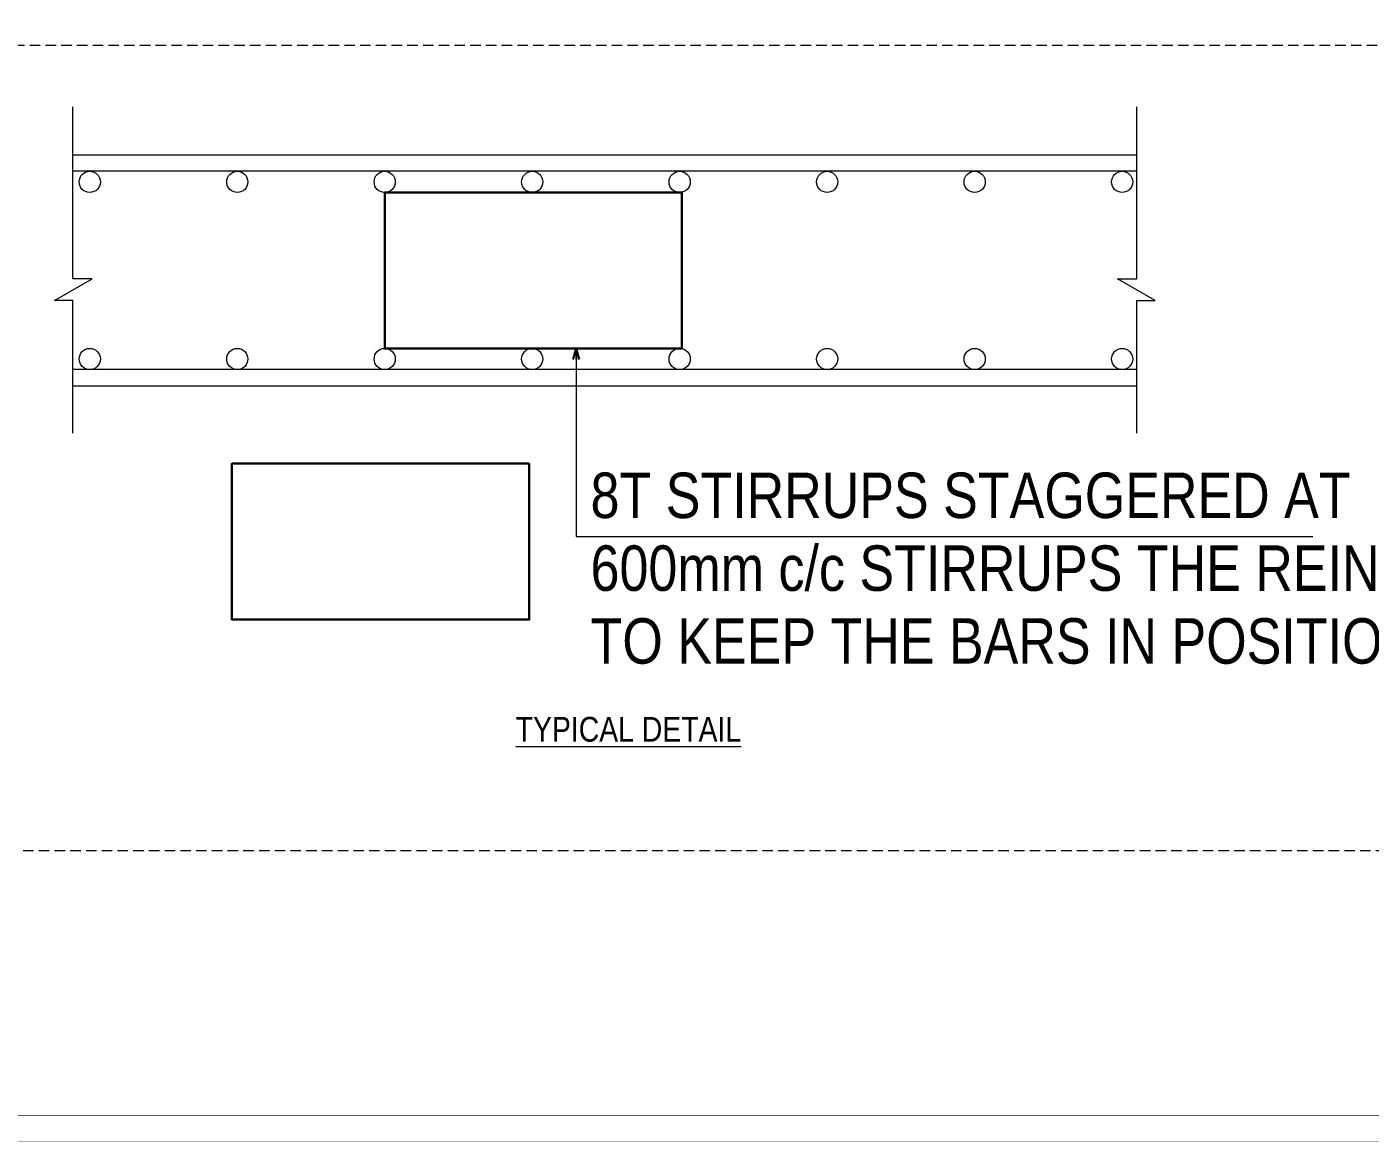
# Model space of a CAD drawing. Header units: millimetres. Extents: x 1112055 to 3390982, y -148532 to 766891.
# Drawn here: x 3107796 to 3132199, y 247020 to 267275 of the extents above; entities that cross this region are included whole.
import ezdxf

# ---------------------------------------------------------------- set-up
doc = ezdxf.new("R2010")
doc.units = ezdxf.units.MM
doc.linetypes.add('Hidden', pattern=[9.525, 6.35, -3.175])
for name, color, linetype, lineweight in [('B COL. NO.', 3, 'Continuous', 20), ('B COLUMN', 1, 'Hidden', 9), ('B FOOTING', 49, 'Continuous', 20), ('B P.C.C', 251, 'Continuous', 0), ('B STEEL', 34, 'Continuous', 15), ('B TITLE BLOCK', 250, 'Continuous', 0)]:
    doc.layers.add(name, color=color, linetype=linetype, lineweight=lineweight)
doc.layers.add('B TEXT', color=7, linetype='Continuous')
doc.styles.add('ARIAL', font='arial.ttf')
doc.styles.add('SWINC', font='swissc.ttf')
doc.dimstyles.new('DIM 1', dxfattribs={"dimscale": 0, "dimtxt": 230, "dimasz": 150, "dimexe": 0.18, "dimexo": 0.0625, "dimgap": 0.5, "dimtad": 1, "dimdec": 0, "dimzin": 0, "dimdsep": 46, "dimtxsty": 'ARIAL', "dimblk": 'OBLIQUE', "dimcen": 6, "dimse1": 1, "dimse2": 1, "dimclrd": 256, "dimclrt": 256, "dimadec": 0, "dimazin": 2, "dimtfac": 0.75, "dimtdec": 0, "dimtix": 1, "dimtofl": 0, "dimtmove": 1, "dimatfit": 3, "dimldrblk": 'OPEN30', "dimfxl": 0.18, "dimfrac": 1, "dimtolj": 1, "dimtzin": 0, "dimlwd": -1, "dimarcsym": 0})

# ---------------------------------------------------------------- blocks, each defined once
blk = doc.blocks.new('_Oblique')
at = {"color": 0, "linetype": 'ByBlock', "lineweight": -2}
blk.add_line((-0.5, -0.5), (0.5, 0.5), dxfattribs=at)
blk = doc.blocks.new('_Open30')
at = {"color": 0, "linetype": 'ByBlock', "lineweight": -2}
for p, q in [((-1, 0.27), (0, 0)), ((0, 0), (-1, -0.27)), ((0, 0), (-1, 0))]:
    blk.add_line(p, q, dxfattribs=at)

msp = doc.modelspace()

# ---------------------------------------------------------------- linework, layer by layer
at = {"layer": 'B COLUMN', "color": 1, "linetype": 'ByBlock', "lineweight": 20}
for points in [[(3108632.1, 264951.6), (3127959.3, 264951.6)], [(3127961.3, 260751.6), (3108629.4, 260751.6)]]:
    msp.add_lwpolyline(points, dxfattribs=at)
at = {"layer": 'B FOOTING', "color": 1}
for points in [[(3108629.4, 259897.8), (3108629.4, 262303.1), (3108296.4, 262304.4), (3108980.9, 262698.5), (3108630.9, 262699.8), (3108632.6, 265820.4)], [(3127961.3, 259897.8), (3127961.3, 262303.1), (3128294.3, 262304.4), (3127609.8, 262698.5), (3127959.9, 262699.8), (3127958.1, 265820.4)]]:
    msp.add_lwpolyline(points, dxfattribs=at)
at = {"layer": 'B P.C.C', "color": 250, "linetype": 'Hidden', "lineweight": 0, "ltscale": 30}
msp.add_lwpolyline([(3086132, 266942.1), (3133635.6, 266942.1), (3133635.6, 252309), (3086132, 252309)], close=True, dxfattribs=at)
at = {"layer": 'B STEEL', "color": 34, "lineweight": 9, "ltscale": 0.5}
for points in [[(3127959.4, 264651.6), (3108631.9, 264651.6)], [(3127961.3, 261051.6), (3108629.4, 261051.6)]]:
    msp.add_lwpolyline(points, dxfattribs=at)
at = {"layer": 'B STEEL', "color": 3, "lineweight": 30, "ltscale": 0.5}
for points in [[(3119697.2, 264267.5), (3119697.2, 261435.7), (3114297.2, 261435.7), (3114297.2, 264267.5)], [(3116921.4, 259343.6), (3116921.4, 256511.8), (3111521.4, 256511.8), (3111521.4, 259343.6)]]:
    msp.add_lwpolyline(points, close=True, dxfattribs=at)
at = {"layer": 'B STEEL', "color": 34, "lineweight": 9, "ltscale": 0.5}
for centre in [(3108938.6, 264459.5), (3111617.9, 264459.5), (3114297.2, 264459.5), (3116976.4, 264459.5), (3119655.7, 264459.5), (3122335, 264459.5), (3125014.3, 264459.5), (3127693.6, 264459.5), (3108938.6, 261243.6), (3111617.9, 261243.6), (3114297.2, 261243.6), (3116976.4, 261243.6), (3119655.7, 261243.6), (3122335, 261243.6), (3125014.3, 261243.6), (3127693.6, 261243.6)]:
    msp.add_circle(centre, 192.1, dxfattribs=at)
at = {"layer": 'B TITLE BLOCK', "color": 1, "const_width": 10.8}
msp.add_lwpolyline([(3141237, 287822.8), (3141237, 247025.1), (3085170.7, 247025.1), (3085170.7, 287822.8)], close=True, dxfattribs=at)
at = {"layer": 'B TITLE BLOCK', "color": 250, "lineweight": 0, "const_width": 10.8}
msp.add_lwpolyline([(3140756.3, 287342.2), (3140756.3, 247505.8), (3085651.3, 247505.8), (3085651.3, 287342.2)], close=True, dxfattribs=at)

# ---------------------------------------------------------------- texts
at = {"layer": 'B COL. NO.', "color": 206, "style": 'SWINC'}
msp.add_text('%%UTYPICAL DETAIL', height=450, dxfattribs=at).set_placement((3116676.5, 254293.5, 0))
at = {"layer": 'B TEXT', "style": 'SWINC'}
for s, p in [('8T STIRRUPS STAGGERED AT', (3118036.2, 258354.6)), ('600mm c/c STIRRUPS THE REINF.', (3118036.2, 257032.3)), ('TO KEEP THE BARS IN POSITION', (3118036.2, 255710))]:
    msp.add_text(s, height=825, dxfattribs=at).set_placement(p)
at = {"layer": 'B TITLE BLOCK', "color": 251, "insert": (3136089.8, 254708.2), "char_height": 142.039, "attachment_point": 2, "style": 'SWINC'}
msp.add_mtext_dynamic_manual_height_columns('\\pxsm1,qj;{\\fBankGothic Lt BT|b0|i0|c0|p34;BHOOMI\\P\\ps*,q*;\\fGost|b0|i0|c0|p2;\\H0.8x;- CONSULTANTS -\\C1; }', width=371401.818, gutter_width=0, heights=[52241.9], dxfattribs=at)

# ---------------------------------------------------------------- leaders
at = {"layer": 'B TEXT', "lineweight": 5}
msp.add_leader([(3117773.4, 261435.7), (3117773.4, 258021.2), (3131155.9, 258021.2)], dimstyle='DIM 1', override={"dimscale": 1, "dimasz": 200, "dimtad": 0, "dimtxsty": 'SWINC', "dimfxlon": 1, "dimlwd": 5, "dimarcsym": 2}, dxfattribs=at)

doc.saveas('drawing.dxf')
